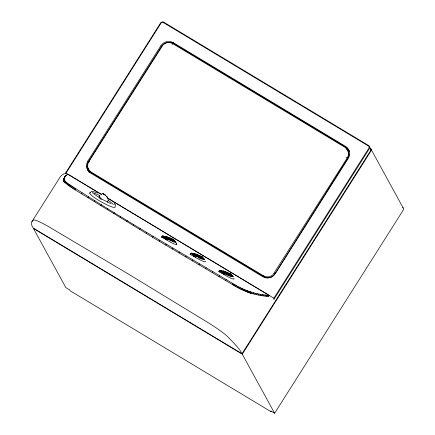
<?xml version="1.0" encoding="UTF-8"?>
<svg xmlns="http://www.w3.org/2000/svg" width="435" height="435" viewBox="0 0 435 435"><rect width="100%" height="100%" fill="white"/><g stroke="black" fill="none" stroke-linecap="round" stroke-linejoin="round"><path stroke-width="0.65" d="M107.032 197.8L269.249 295.452L268.7 296.425C255.72 295.61 243.187 291.515 232.268 284.457L152.56 237.287L74.015 189.165L68.143 185.152L64.625 182.162L63.537 180.541L63.923 178.551L65.429 176.006L67.925 174.261L101.801 194.652M269.249 295.452C256.269 294.636 243.736 290.542 232.817 283.484C177.578 250.652 121.811 218.533 67.898 183.57C65.636 182.037 62.428 179.394 65.043 176.496M64.973 173.755L66.049 173.097L161.162 22.93A1.691 1.648 -28.7 0 1 163.163 22.441L368.521 146.062A1.691 1.648 -28.7 0 1 368.972 148.025L273.881 298.203L273.822 299.552L369.402 148.618A2.262 2.202 -28.7 0 0 368.706 145.578L163.718 22.18A2.262 2.202 -28.7 0 0 163.462 22.049M174.614 241.088L175.805 242.088L175.582 242.507M203.08 258.156L202.781 257.993L204.461 259.336L204.238 259.755M233.089 276.877L231.436 275.246M107.657 202.253L108.206 199.355M88.887 161.467L87.995 163.386A7.901 7.694 -28.7 0 0 89.719 170.895L91.35 172.206L263.371 275.752L265.296 276.589A7.901 7.694 -28.7 0 0 272.957 274.724L347.228 157.948L348.12 156.029A7.901 7.694 -28.7 0 0 346.401 148.52L344.77 147.209L172.749 43.663L170.819 42.826A7.901 7.694 -28.7 0 0 163.158 44.691L88.887 161.467L89.817 161.863M88.321 168.291A7.901 7.694 -28.7 0 0 90.208 171.798L91.839 173.103L263.86 276.655L265.79 277.492A7.901 7.694 -28.7 0 0 273.446 275.627L274.811 273.985L348.614 156.932A7.901 7.694 -28.7 0 0 346.891 149.417L346.075 148.765M63.923 178.551L64.472 177.578M64.179 177.991L65.429 176.006M63.727 179.144L64.277 178.171M64.88 176.98L65.87 175.555M63.597 179.769L64.146 178.796M66.381 175.142L65.321 176.528M63.532 180.433L64.081 179.459M63.537 180.541L64.086 179.568M63.559 180.661L64.108 179.688M66.397 175.735L66.947 174.761M63.602 180.791L64.152 179.813M63.668 180.927L64.217 179.954M63.744 181.074L64.293 180.101M63.847 181.237L64.396 180.259M63.967 181.4L64.516 180.427M64.103 181.58L64.652 180.607M64.26 181.765L64.81 180.791M64.434 181.96L64.984 180.987M64.625 182.162L65.174 181.188M64.82 182.363L65.37 181.39M65.359 182.874L65.908 181.895M65.951 183.401L66.501 182.423M66.62 183.956L67.169 182.983M67.349 184.543L67.898 183.57M68.143 185.152L68.692 184.179M68.996 185.783L69.546 184.81M69.904 186.436L70.454 185.462M70.867 187.099L71.416 186.126M71.873 187.779L72.422 186.805M72.922 188.469L73.471 187.496M74.015 189.165L74.564 188.192M75.184 189.899L75.733 188.926M81.546 193.82L82.095 192.846M87.973 197.778L88.522 196.805M94.406 201.737L94.955 200.758M100.746 199.219A35.289 4.975 29.4 0 1 99.142 196.315L99.441 195.793A2.904 0.408 29.4 0 1 99.887 195.832M100.844 205.69L101.393 204.716M107.293 209.648L107.842 208.675M113.747 213.607L114.296 212.628M120.212 217.56L120.761 216.586M126.683 221.518L127.232 220.545M133.164 225.477L133.714 224.503M139.657 229.43L140.206 228.457M146.149 233.388L146.698 232.415M152.56 237.287L153.109 236.314M159.085 241.175L159.634 240.202M167.083 239.93L164.908 238.902A17.166 2.42 29.4 0 1 161.461 237.129L162.01 236.156L163.652 236.499M174.386 241.169L174.685 241.463L174.283 241.452A22.549 3.181 29.4 0 1 168.519 239.217L162.418 236.335L162.695 235.846L165.871 236.809M172.081 239.5A24.132 3.404 29.4 0 1 173.342 240.071L173.804 240.435A21.451 3.029 29.4 0 1 168.312 238.309L165.322 236.923L165.648 236.341L166.92 236.743A24.132 3.404 29.4 0 1 173.668 239.489L174.13 239.859A21.451 3.029 29.4 0 1 168.639 237.733L165.648 236.341M174.756 241.099L175.963 242.029L174.799 241.806A23.289 3.284 29.4 0 1 168.84 239.5L168.079 239.158M165.713 245.117L166.262 244.144M172.347 249.059L172.896 248.086M178.986 253.001L179.535 252.028M185.636 256.944L186.185 255.97M195.739 257.177L193.564 256.15A17.166 2.42 29.4 0 1 190.117 254.383L190.666 253.404L191.694 253.589M194.418 254.024L191.351 253.094L191.074 253.583L197.169 256.465A22.549 3.181 29.4 0 0 202.938 258.7L203.346 258.765M194.304 253.594L197.294 254.981A21.451 3.029 29.4 0 0 202.781 257.107L202.318 256.742A24.132 3.404 29.4 0 0 195.576 253.991L194.304 253.594L193.977 254.17L196.968 255.562A21.451 3.029 29.4 0 0 202.454 257.689L201.992 257.319M192.286 260.886L192.835 259.907M203.411 258.346L204.613 259.276L203.45 259.059A23.289 3.284 29.4 0 1 197.495 256.748L196.734 256.405M198.947 264.823L199.496 263.849M205.608 268.759L206.157 267.781M212.28 272.691L212.829 271.717M224.933 274.67L222.22 273.397A17.166 2.42 29.4 0 1 218.767 271.63L219.316 270.657L220.344 270.836M223.177 271.304L220.001 270.342L219.729 270.831L225.825 273.718A22.549 3.181 29.4 0 0 231.594 275.953L232.002 276.013L231.507 275.534M218.957 276.627L219.506 275.654M230.936 274.708L231.11 274.936A21.451 3.029 29.4 0 1 225.624 272.81L222.633 271.418L222.959 270.842L224.232 271.239A24.132 3.404 29.4 0 1 230.974 273.99L231.436 274.354A21.451 3.029 29.4 0 1 225.95 272.228L222.959 270.842M231.621 275.605L233.269 276.524L232.105 276.307A23.289 3.284 29.4 0 1 226.151 273.996L225.39 273.653M225.634 280.559L226.184 279.585M232.268 284.457L232.817 283.484M233.519 285.181L234.068 284.207M234.726 285.866L235.275 284.892M235.939 286.54L236.488 285.567M237.157 287.198L237.706 286.225M238.369 287.845L238.918 286.866M239.571 288.465L240.12 287.491M240.762 289.063L241.311 288.09M241.936 289.639L242.485 288.666M243.083 290.183L243.633 289.21M244.204 290.7L244.753 289.726M245.286 291.184L245.835 290.21M246.351 291.64L246.901 290.667M246.786 291.82L247.336 290.846M247.227 291.999L247.776 291.026M247.662 292.168L248.211 291.194M248.08 292.331L248.63 291.358M248.488 292.483L249.037 291.51M248.885 292.624L249.434 291.651M249.266 292.755L249.815 291.782M249.636 292.875L250.185 291.901M249.989 292.989L250.538 292.015M250.326 293.087L250.875 292.113M250.647 293.179L251.196 292.206M250.962 293.261L251.512 292.287M252.909 293.734L253.458 292.755M254.807 294.169L255.356 293.195M256.655 294.571L257.205 293.598M258.444 294.935L258.994 293.962M260.179 295.267L260.728 294.288M261.859 295.561L262.408 294.582M263.479 295.816L264.029 294.843M265.046 296.039L265.595 295.06M266.557 296.224L267.106 295.245M268.003 296.371L268.553 295.398M31.94 221.605L60.503 176.496L61.857 175.12L64.162 173.723M65.038 173.869L160.618 22.935A2.262 2.202 -28.7 0 1 161.472 22.136M345.433 146.301A9.037 8.803 -28.7 0 1 348.217 158.46L275.23 273.724A9.037 8.803 -28.7 0 1 262.832 276.742L90.687 173.114A9.037 8.803 -28.7 0 1 87.897 160.955L160.89 45.691A9.037 8.803 -28.7 0 1 173.288 42.673L345.433 146.301L345.923 147.199A9.037 8.803 -28.7 0 1 349.555 151.549M89.376 172.57A9.037 8.803 -28.7 0 1 88.392 161.853L161.38 46.594A9.037 8.803 -28.7 0 1 173.777 43.571L345.923 147.199M242.023 353.742L240.609 351.154A248.624 27.835 32.3 0 0 227.614 336.63A21.957 2.458 32.3 0 0 223.171 332.889A24.724 2.768 32.3 0 0 207.751 322.427L128.401 274.039L50.074 227.516A24.724 2.768 32.3 0 0 36.573 220.561A21.957 2.458 32.3 0 0 33.876 220.007A248.624 27.835 32.3 0 0 31.826 225.471L33.239 228.06L242.023 353.742L370.571 150.749A2.262 2.202 -28.7 0 0 369.875 147.71M402.69 207.386A2.262 2.202 -28.7 0 1 403.153 210.257L274.605 413.25L242.268 354.188L370.816 151.201A2.262 2.202 -28.7 0 0 370.359 148.324M172.151 44.533L172.749 43.663M99.142 196.315L99.169 196.277A2.904 0.408 29.4 0 1 99.452 196.277M89.697 193.135L91.79 191.155L97.576 192.988M113.878 204.45L114.296 204.162M174.908 242.012L175.196 241.963L173.5 241.958A23.289 3.284 29.4 0 1 172.391 241.561M203.564 259.265L203.852 259.216L202.155 259.211A23.289 3.284 29.4 0 1 198.567 257.819M232.219 276.513L232.502 276.464L230.811 276.459A23.289 3.284 29.4 0 1 227.657 275.252M166.937 238.636L165.333 239.103M195.592 255.883L193.983 256.351M224.248 273.131L222.638 273.604M102.067 193.434L104.574 194.38L107.064 196.957M161.461 237.129L161.94 237.2M190.117 254.383L190.595 254.448M218.767 271.63L219.795 271.81M162.489 237.314L163.092 237.472M165.322 236.923L166.594 237.32M162.418 236.335L164.783 237.031M220.964 270.994L221.643 271.195M222.633 271.418L223.905 271.821M164.506 236.754L164.99 236.912M110.985 203.749L100.463 198.458L93.971 193.939M225.874 274.485L227.222 275.067M168.171 239.196L165.458 237.929A17.166 2.42 29.4 0 1 162.01 236.156M196.827 256.449L194.113 255.176A17.166 2.42 29.4 0 1 190.666 253.404M225.482 273.697L222.769 272.424A17.166 2.42 29.4 0 1 219.316 270.657M102.883 193.667L103.22 193.831M230.229 274.18L230.827 274.469M230.871 274.675L230.648 274.567A24.132 3.404 29.4 0 0 229.805 274.186M162.695 235.846L168.791 238.728A22.549 3.181 29.4 0 0 174.56 240.963L174.968 241.023L173.266 239.843M191.351 253.094L197.446 255.976A22.549 3.181 29.4 0 0 203.216 258.211L203.624 258.27L202.427 257.357M220.001 270.342L226.102 273.224A22.549 3.181 29.4 0 0 231.871 275.458L232.274 275.524L231.083 274.605M173.766 240.566L174.125 240.745M231.077 275.061L231.355 275.203M103.399 193.923L103.938 194.206M346.178 157.329L347.228 157.948L347.723 158.851M104.117 194.309L105.232 195.081L103.351 193.95M66.049 173.097L101.562 194.472M107.385 197.974L273.881 298.203M242.268 354.188L33.484 228.505L65.821 287.568L69.616 289.851L70.111 290.754L271.299 411.863L270.809 410.966L274.605 413.25M193.118 255.747L194.581 256.77A8.205 1.158 29.4 0 0 202.536 261.065A8.205 1.158 29.4 0 0 205.233 261.163M221.029 272.408L223.237 274.017A8.205 1.158 29.4 0 0 231.192 278.313A8.205 1.158 29.4 0 0 233.889 278.411M163.348 237.613L165.925 239.516A8.205 1.158 29.4 0 0 173.886 243.817A8.205 1.158 29.4 0 0 176.577 243.91M114.073 202.917L115.59 204.88L115.019 207.12A14.491 2.044 29.4 0 1 100.48 201.41A14.491 2.044 29.4 0 1 90.186 192.797M224.813 273.289L225.471 274.012M168.166 239.511L167.502 238.793L168.209 239.587M107.135 197.05L107.467 197.474L106.738 196.538M370.908 148.987L403.24 208.044M173.288 42.673L173.777 43.571M160.89 45.691L161.38 46.594M274.316 273.088L274.811 273.985M263.371 275.752L263.86 276.655M87.897 160.955L88.392 161.853M91.35 172.206L91.839 173.103M92.617 192.188L92.932 192.884M176.344 242.85L176.789 244.372M162.021 21.929A2.262 2.202 -28.7 0 1 163.185 21.946M162.456 236.455A8.205 1.158 29.4 0 1 163.478 236.357M171.189 241.093A23.289 3.284 29.4 0 1 169.911 240.571M191.106 253.703A8.205 1.158 29.4 0 1 191.384 253.513M92.829 193.086A11.995 1.691 29.4 0 1 99.849 195.619M108.31 200.459A11.995 1.691 29.4 0 1 113.078 204.265M101.491 199.23A35.289 4.975 29.4 0 1 99.414 195.826"/></g></svg>
